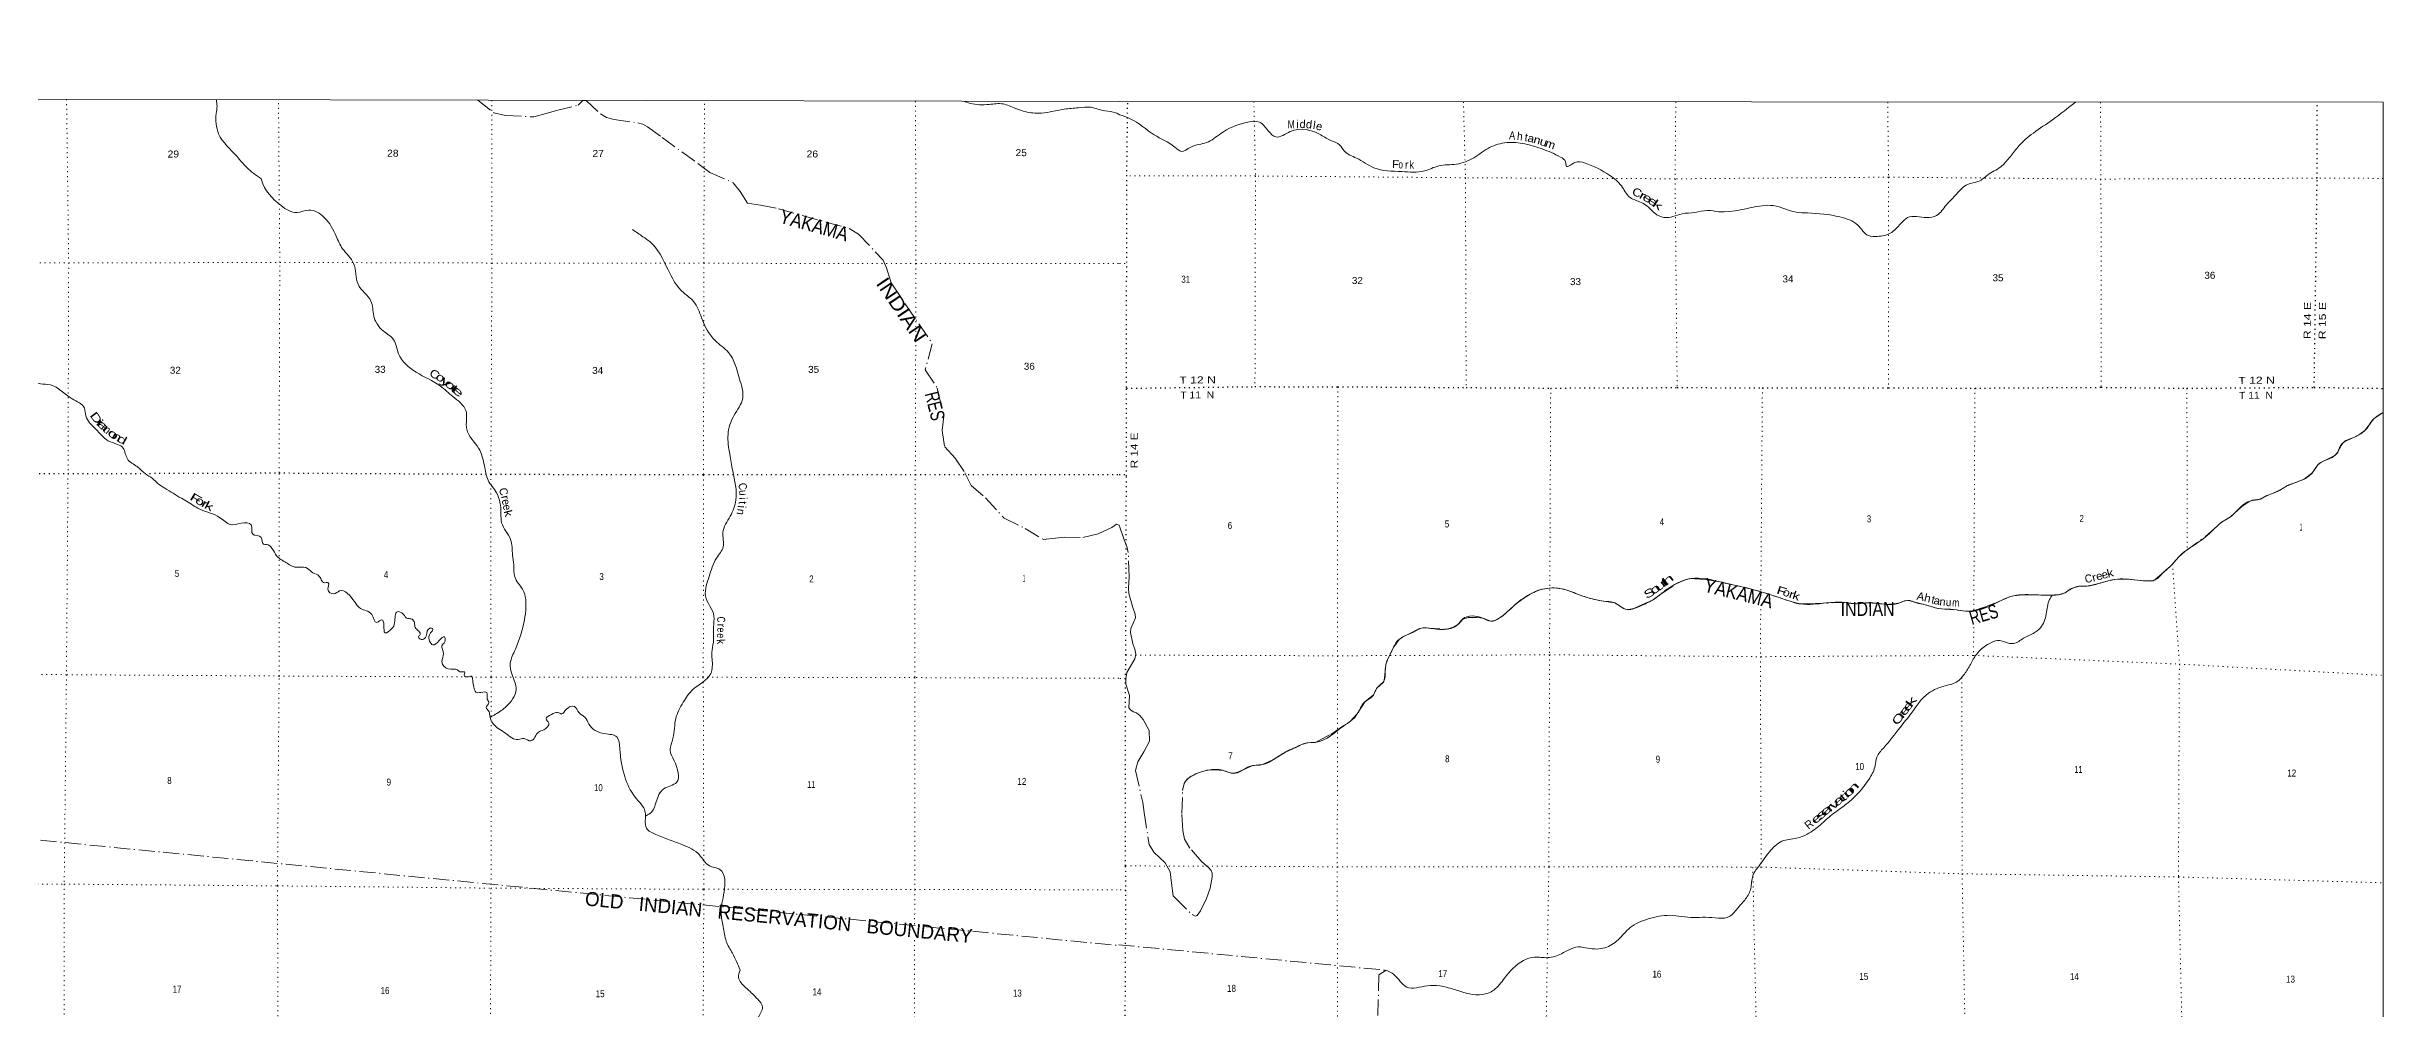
# Model space of a CAD drawing. Header units: feet. Extents: x -254670 to 6, y -549186 to -364975.
# Drawn here: x -58403 to 2, y -389030 to -364975 of the extents above; entities that cross this region are included whole.
import ezdxf
from ezdxf.enums import TextEntityAlignment as Align

# ---------------------------------------------------------------- set-up
doc = ezdxf.new("R2010")
doc.units = ezdxf.units.FT
doc.header["$LTSCALE"] = 80
doc.linetypes.add('DOT_DASHED', pattern=[7.7, 5, -1.2, 0.3, -1.2])
doc.linetypes.add('DOTTED', pattern=[1.5, 0.3, -1.2])
for name, color, linetype, lineweight in [('39', 7, 'Continuous', 13), ('4', 7, 'Continuous', 13), ('44', 7, 'DOT_DASHED', 13), ('6', 7, 'DOTTED', 25), ('7', 7, 'DOTTED', 13)]:
    doc.layers.add(name, color=color, linetype=linetype, lineweight=lineweight)
doc.layers.add('41', color=7, linetype='Continuous')

msp = doc.modelspace()

# ---------------------------------------------------------------- linework, layer by layer
at = {"layer": '39'}
for points in [[(-53039.72, -368279.56), (-53404.11, -367997.55), (-53645.68, -367723.01), (-54105.26, -367154.77), (-54166.98, -366644.23), (-54145.98, -366465.52), (-54161.79, -366301.92)], [(-35486.5, -366336.17), (-35318.57, -366392.45), (-34845.97, -366418.29), (-34498.22, -366407.74), (-34183.27, -366521.6), (-33795.91, -366625.73), (-33611.07, -366636.58), (-33323.52, -366607.68), (-32967.45, -366538.91), (-32615.55, -366502.26), (-32303.98, -366491.55), (-31950.72, -366581.47), (-31683.66, -366628.83), (-31583.6, -366677.7)], [(-7694.62, -366361.54), (-8264.36, -366802.04), (-8742.92, -367134.24), (-9132.73, -367485.78), (-9346.01, -367755.27), (-9559.65, -367980.51), (-9888.21, -368186.63), (-10110.47, -368341.51), (-10387.71, -368418.41), (-10663.63, -368660.29), (-10917.17, -368932.15), (-11162.73, -369193.88), (-11407.94, -369248.36), (-11889.15, -369250.6), (-12055.11, -369394.92), (-12322.93, -369642.76), (-12638.43, -369720), (-12866.12, -369699.88), (-13129.94, -369442.64), (-13580.64, -369233.34), (-14390.87, -369133.85), (-14672.92, -369114.2), (-15244.06, -368950.23), (-15521.9, -368952.68), (-16607.99, -369103.12), (-16888.11, -369073.39), (-17203.84, -369122.46), (-17523.72, -369155.47), (-17978.03, -369248.01), (-18208.44, -369139.38), (-18427.52, -368938.09), (-18589.27, -368855.01), (-18845.98, -368730.51), (-19039.45, -368458.57), (-19331.51, -368195.55), (-19960.22, -367883.18), (-20205.93, -367875.29), (-20418.69, -367959.67), (-20439.64, -367857.23), (-20563.44, -367735.59), (-21020.13, -367532.37), (-21907.34, -367375.21), (-22335.22, -367499.71), (-22731.86, -367752.72), (-23165.49, -367913.49), (-23608.1, -367957.64), (-23965.51, -368081.52), (-24531.16, -368100.6), (-25228.61, -368004.14), (-25663.45, -367762.5), (-25970.96, -367582.11), (-26086.96, -367428.2), (-26289.11, -367329.38), (-26552.04, -367182.81), (-27317.86, -367097.01), (-27681.23, -367231.01), (-27867.68, -367081.74), (-28084.87, -366864.34), (-28423.1, -366869.34), (-29057.12, -367148.58), (-29409.72, -367371.02), (-29807.46, -367487.21), (-30042.17, -367595.92), (-30204.09, -367490.71), (-30720.04, -367179.36), (-31321.29, -366776.21), (-31583.6, -366677.7)], [(-53039.72, -368279.56), (-53031.87, -368308.53), (-52542.74, -368951.51), (-52145.68, -369123.98), (-51849.94, -369062.98), (-51464.99, -369245.45), (-51165.93, -369718.85), (-51006.73, -370030.93), (-50731.23, -370395.74), (-50621.34, -370918.54), (-50297.89, -371339.81), (-50227.44, -371713.78), (-50032.18, -372048.12), (-49734.03, -372306.55), (-49607.18, -372654.65), (-49169.38, -373116.59), (-48562.19, -373464.76), (-48252.01, -373727.26), (-47926.18, -374074.21), (-47904.45, -374546.41), (-47607.4, -375019.8), (-47462.91, -375458.38), (-47370.28, -375818.38), (-47158.86, -376136.71), (-47048.9, -376645.45), (-47032.02, -376884.59), (-46807.05, -377305.44), (-46758.77, -377691.37), (-46725.83, -377932.59), (-46703.27, -378240.05), (-46507.88, -378548.27), (-46430.2, -379082.99), (-46555.86, -379687.14), (-46688.34, -380050.19), (-46814.71, -380399.21), (-46769.94, -380684.67), (-46669.34, -381058.78), (-46914.64, -381477.59), (-47182.94, -381675.32), (-47314.23, -381751.57)], [(-43757.07, -369549.95), (-43498.73, -369729.86), (-43328.51, -369851.14), (-42879.83, -370544.16), (-42480.86, -371132.5), (-42232.75, -371348.53), (-42035.86, -371757.2), (-41695.07, -372325.2), (-41358.95, -372625.98), (-41084.97, -373288.12), (-41005.01, -373770.61), (-41226.29, -374205.6), (-41373.38, -374677.07), (-41329.66, -375171.47), (-41255.37, -375581.62), (-41174.7, -376317.25), (-41315.41, -376718.43), (-41502.4, -377131.47), (-41494.14, -377483.07), (-41658.37, -377767.64), (-41845.61, -378228.89), (-41915.14, -378465.65), (-41936.5, -378714.67), (-41724.01, -379217.83), (-41737.49, -379497.01), (-41739.41, -379876.7), (-41778.86, -380125.64), (-41769.68, -380296.44), (-41805.68, -380657.9), (-42249.85, -381055.76), (-42490.62, -381374.15), (-42679.62, -381785.17), (-42748.44, -382277.07), (-42820.28, -382572.08), (-42721.13, -382837.69), (-42659.58, -383380.37), (-42979.95, -383541.72), (-43168.51, -383868.36), (-43284.35, -384120.99), (-43422.7, -384211.76)], [(-51628.91, -378182.62), (-51787.31, -378109.61), (-51923.45, -378006.57), (-52168.6, -377997.47), (-52423.24, -377879.85), (-52655.5, -377708.09), (-52909.32, -377427.75), (-52983.63, -377417.38), (-53041.07, -377250.39), (-53251.7, -377173.14), (-53292.72, -376939.92), (-53539.7, -376896.67), (-53809.18, -376929.66), (-54081.59, -376749.68), (-54554.91, -376554.78), (-54699.2, -376473.79), (-55037.82, -376271.44), (-55448.55, -376020.55), (-55622.8, -375901.27), (-55758.84, -375778.13), (-55943.11, -375654.79), (-56139.17, -375479.17), (-56387.41, -375287.24), (-56492.55, -375015.58), (-56807.3, -374861.54), (-57187.48, -374530.43), (-57425.01, -374209.97), (-57462.19, -374010.93), (-57768.54, -373784.6), (-58311.42, -373436.71), (-58562.48, -373405.49), (-58787.14, -373320.15), (-59243.87, -373024.87), (-60021.12, -372525.3), (-60847.26, -372154.09), (-61064.07, -372044.67)], [(1.03, -374125.83), (-192.78, -374250.07), (-467.96, -374584.5), (-672.22, -374723.13), (-1003.17, -374883), (-1176.02, -375172.26), (-1621, -375423.68), (-1770.34, -375632.24), (-2010.55, -375807.41), (-2407.99, -375961.82), (-2680.55, -376121.17), (-2859.25, -376183.12), (-3065.79, -376289.57), (-3335.16, -376344.26), (-3647.4, -376576.4), (-3837.3, -376749.11), (-4033.67, -376867.54), (-4295.5, -377109.3), (-4723.73, -377441.05), (-4934, -377583.76), (-5161.88, -377791), (-5319.5, -377971.47), (-5489.44, -378121.87), (-5701.35, -378310.87), (-5920.6, -378338.96), (-6504.91, -378289.79), (-6770.52, -378312.26), (-7112.06, -378405.82), (-7409.54, -378470.82), (-7600.81, -378472.51), (-7787.6, -378530.5), (-7971.91, -378646.82), (-8267.5, -378695.7), (-8732.7, -378685.73), (-9306.21, -378729.02), (-9581.13, -378844.13), (-10267.75, -379093.65), (-10503.4, -379085.67), (-10817.81, -379048.21), (-11111.92, -379030.68), (-11444.92, -378935.03), (-11666.79, -378886.68), (-11882.72, -378826.21), (-12125.76, -378900.8), (-12419.53, -378925.52), (-12868.87, -378885.22), (-13144.51, -378911.8), (-13466.94, -378878.43), (-13923.91, -378890.51), (-14568.06, -378912.3), (-14844.49, -378840.29), (-15587.39, -378599.36), (-16537.58, -378372.33), (-17299.42, -378280.46), (-17612.73, -378379.8), (-17993.4, -378616.57), (-18223.52, -378795.67), (-18542.38, -378955.43), (-18895.96, -379055.13), (-19241.68, -378879.11), (-19479.52, -378849.01), (-19725.55, -378800.88), (-20046.47, -378705.12), (-20422.12, -378563.56), (-20905.67, -378525.58), (-21277.21, -378645.56), (-21705.74, -378939.09), (-21895.6, -379115.82), (-22093.7, -379270.49), (-22300.48, -379346.76), (-22506.47, -379270.11), (-23009.67, -379292.66), (-23141.37, -379440.71), (-23434.47, -379549.94), (-23811.19, -379525.09), (-24006.59, -379514.75), (-24241.34, -379617.42), (-24652.19, -379856.47), (-24804.88, -380149.57), (-24921.67, -380400.11), (-24944.15, -380609.57), (-24972.55, -380833.16), (-25160.24, -381029.99), (-25241.47, -381195.71), (-25465.54, -381374.75), (-25642.4, -381666.06), (-25806.11, -381840.54), (-25980.29, -381964.82), (-26675.68, -382375.4), (-26935.24, -382397.81), (-27166.02, -382494.42)], [(-41067.54, -388074.16), (-41264.36, -387651.43), (-41415.6, -387355.46), (-41492.1, -386983.47), (-41546.69, -386651.75), (-41471.64, -386119.7), (-41575.32, -385560.76), (-41848.13, -385459.14), (-42085.95, -385194.94), (-42526.75, -384929.86), (-43176.67, -384683.97), (-43410.99, -384522.24), (-43443.13, -384122.32), (-43694.46, -383747.56), (-43955.13, -383234.15), (-44080.19, -382530.47), (-44151.08, -382242.89), (-44462.17, -382159.18), (-44852.85, -381918.42), (-44948.47, -381751.26), (-45096.63, -381640.13), (-45214.4, -381480.92), (-45419.78, -381556.37), (-45530.86, -381664.37), (-45631.17, -381629.79), (-45782.15, -381677.35), (-45921.4, -381791.26), (-45855.6, -381894), (-45981.07, -382064.22), (-46114, -382119.9), (-46201.06, -382246.09), (-46302.03, -382342.08), (-46472.55, -382281.08), (-46615.38, -382308.58), (-46934.12, -382148.5), (-47244.45, -381914.12), (-47329.79, -381700.8), (-47359.36, -381588.17), (-47419.28, -381513.58), (-47350.28, -381383.3), (-47390.04, -381296.74), (-47399.25, -381131.96), (-47547.95, -381127.3), (-47678.56, -381122.72), (-47724.13, -380993.95), (-47753.45, -380831.1), (-47779.04, -380724.51), (-47897.71, -380742.08), (-47961.89, -380717.7), (-47957.35, -380615.26), (-48055.84, -380616.84), (-48133.97, -380566.28), (-48364.95, -380539.17), (-48524.82, -380359.68), (-48485.59, -380152.93), (-48522.8, -379961.91), (-48453.97, -379863.77), (-48461.36, -379735.17), (-48590.45, -379827.02), (-48753.82, -379940.83), (-48831.7, -379842.05), (-48838.97, -379691.35), (-48755.74, -379526.97), (-48826.07, -379524.66), (-48921.5, -379717.11), (-49012.4, -379807.12), (-49108.52, -379738.4), (-49068.01, -379676.29), (-49131.79, -379571.55), (-49199.64, -379476.84), (-49221.15, -379358.22), (-49293.14, -379287.59), (-49385.55, -379279.16), (-49491.5, -379168.21), (-49633.9, -379109.33), (-49705.62, -379382.24), (-49780.79, -379540.62), (-49946.08, -379638.35), (-49975.24, -379443.35), (-50024.81, -379310.55), (-50149.77, -379380.32), (-50279.38, -379178.87), (-50559.99, -379028.99), (-50709.84, -378855.57), (-51084.33, -378590.78), (-51231.39, -378660.46), (-51373.52, -378549.35), (-51364.65, -378384.66), (-51483.2, -378380.13), (-51555.05, -378281.38), (-51628.91, -378182.62)], [(-24924.44, -388078.38), (-24730.28, -388185.32), (-24405.59, -388500.37), (-23896.45, -388465.69), (-23584.33, -388468.97), (-23162.61, -388579.94), (-22517.43, -388686.92), (-22234.42, -388575.77), (-21963.01, -388273.57), (-21485.3, -387834.73), (-21212.15, -387749.82), (-20879.81, -387762.99), (-20542.34, -387663.43), (-20122.87, -387494.73), (-19876.95, -387528.78), (-19452.21, -387514.97), (-19125.58, -387318.92), (-18824, -387012.43), (-18372.71, -386795.16), (-17827.78, -386703.83), (-17229.31, -386760.92), (-16939.45, -386750.31), (-16331.55, -386726.84), (-16125.87, -386513.75), (-15938.36, -386294.78), (-15807.61, -386028.03), (-15757.75, -385717.72), (-15616.65, -385487.1), (-15341.74, -385118.46), (-15029.77, -384852.12), (-14661.91, -384776.44), (-14396.95, -384673.49), (-14066.6, -384439.18), (-13774.69, -384183.08), (-13444.4, -383940.72), (-12833.66, -383269.32), (-12697.21, -382960.26), (-12656.63, -382748.63), (-12485.37, -382511.7), (-12072.66, -382003.01), (-11801.6, -381656.55), (-11362.75, -381143.61), (-10949.41, -380962.89), (-10636.22, -380849.46), (-10488.42, -380699.26), (-10335.32, -380458.47), (-10186.35, -380203.62), (-9932.61, -379957.92), (-9544.98, -379835.78), (-9337.05, -379902.36), (-9208.25, -379895.18), (-8955.69, -379752.11), (-8751.12, -379651.71), (-8567.01, -379511.24), (-8420.76, -379167.89), (-8339.13, -378802.98), (-8276.46, -378695.83)], [(-27166.02, -382494.42), (-27432.83, -382617.5), (-27719.34, -382795.08), (-28012.19, -382934.49), (-28283.77, -382965.06), (-28482.38, -383055.34), (-28695.05, -383149.78), (-29011.77, -383076.11), (-29368.2, -383071.21), (-29719.63, -383186.99), (-29963.62, -383394.38), (-29971.48, -383412.74)], [(-47747.25, -410107.75), (-47686.26, -409971.4), (-47551.03, -409461.71), (-47368.77, -409189.28), (-47248.27, -408810.1), (-47044.58, -408274.59), (-46910.74, -407642.34), (-46949.37, -407334.8), (-46721.35, -407152.97), (-46655.55, -406859.95), (-46683.55, -406437.95), (-46764.62, -406176.43), (-46897.55, -405836.34), (-46792.2, -405670.05), (-46582.94, -405620.73), (-46575.03, -405251.12), (-46516.8, -404865.65), (-46282.11, -404559.29), (-46134.49, -403983.36), (-46012.97, -403799.06), (-45750.85, -403631.43), (-45580.3, -403290.65), (-45281.65, -403052.87), (-44829.27, -403016.65), (-44649.08, -402756.27), (-44434.05, -402363.44), (-44256.97, -401924.24), (-43932.54, -401754.88), (-43748.71, -401568.84), (-43659.54, -401424.58), (-43437.69, -401270.85), (-43380.03, -400997.88), (-43230.37, -400813.7), (-42911.99, -400648.33), (-42755.87, -400773.56), (-42631.69, -400858.47), (-42310.22, -400480.17), (-42115.89, -400205.78), (-41686.33, -399914.33), (-41549.23, -399828.53), (-41391.19, -399971.85), (-40976.53, -399845.07), (-40780.89, -399707.3), (-40731.77, -399532.73), (-40602.17, -399340.43), (-40502.17, -399041.52), (-40191.94, -398898.22), (-39985.59, -398631.92), (-39810.37, -398162.58), (-39685.22, -397658.87), (-39862.97, -397439.12), (-40173.52, -397248.94), (-40296.76, -396979.21), (-40062.61, -396779.32), (-40069.57, -396566.34), (-40057.38, -396144.51), (-39793.09, -395944.76), (-39486.29, -395684.92), (-39514.57, -395317.15), (-39769.51, -394862.03), (-39868.8, -394626.55), (-39688.1, -394265.72), (-39351.57, -394088.37), (-39378.8, -393909.46), (-39559.14, -393406.44), (-39733.02, -393216.84), (-39741.64, -392935.55), (-39863.15, -392720.07), (-40015.05, -392554.68), (-40232.37, -392210.21), (-40273.26, -391950.87), (-40114.57, -391571.86), (-40248.4, -391408.56), (-40479.78, -391064.03), (-40705.44, -390779.79), (-41106.86, -390673.59), (-41451.24, -390418.97), (-41538.49, -390185.56), (-41392.55, -389941.09), (-41109.08, -389924.24), (-40734.73, -390215.14), (-40300.17, -390124.61), (-40116.13, -389898.39), (-40424.53, -389680.09), (-40656.54, -389460.11), (-40595.03, -389219.3), (-40511.64, -389024.79), (-40657.08, -388773.04), (-40927.08, -388514.73), (-41108.67, -388258.81), (-41067.54, -388074.16)]]:
    msp.add_spline(points, degree=3, dxfattribs=at)
at = {"layer": '4'}
msp.add_lwpolyline([(-252658.03, -364975.08), (-221076.82, -365300.9), (-189495.2, -365583.27), (-157913.21, -365822.21), (-126330.93, -366017.71), (-94748.41, -366181.36), (-63165.71, -366278.36), (-31582.88, -366343.53), (0, -366365.25), (0, -549186.32), (-31834.36, -549164.42), (-63668.65, -549098.74), (-95502.83, -548989.26), (-127336.83, -548836.01), (-159170.57, -548638.96), (-191004.03, -548398.11), (-222837.12, -548113.49), (-254669.8, -547785.08)], close=True, dxfattribs=at)
msp.add_lwpolyline([(-252658.03, -364975.08), (-221076.82, -365300.9), (-189495.2, -365583.27), (-157913.21, -365822.21), (-126330.93, -366017.71), (-94748.41, -366181.36), (-63165.71, -366278.36), (-31582.88, -366343.53), (0, -366365.25), (0, -549186.32), (-31834.36, -549164.42), (-63668.65, -549098.74), (-95502.83, -548989.26), (-127336.83, -548836.01), (-159170.57, -548638.96), (-191004.03, -548398.11), (-222837.12, -548113.49), (-254669.8, -547785.08)], close=True, dxfattribs=at)
at = {"layer": '44'}
for points in [[(-47624.58, -366315.86), (-47224.13, -366625.45), (-46936.41, -366695.05), (-46229.26, -366733.28), (-45918.7, -366648.84), (-45664.28, -366574.84), (-45117.22, -366436.52), (-44997.97, -366321.15)], [(-44997.97, -366321.15), (-44959.19, -366320.89), (-44915.25, -366321.31)], [(-44915.25, -366321.31), (-44561.18, -366657.81), (-44412.47, -366745.13), (-44222.67, -366798.94), (-43625.62, -366880.03), (-43500.63, -366915.95), (-43385.87, -366976), (-43022.22, -367244.81), (-42127.33, -367894.97), (-41826.28, -368120.33), (-41247.87, -368377.41), (-41067.38, -368593.75), (-40882.22, -368889.99), (-40560.54, -368937.34), (-40112.01, -369027.62), (-38346.89, -369522.86), (-38112.83, -369660.84), (-37497.02, -370315.26), (-37413.09, -370510.41), (-37295.56, -370885.13), (-36267.03, -372405.44), (-36444.39, -373062.3), (-36143.5, -373513.46), (-35979.07, -374221.5), (-36016.33, -374575.49), (-35956.74, -374986.64), (-35697.37, -375272.29), (-35449.42, -375633.96), (-35296.19, -375954.43), (-34934.22, -376263.22), (-34472.24, -376769.03), (-33946.03, -377026.53), (-33496.01, -377298.64), (-33189.01, -377270.17), (-32968.32, -377246.4), (-32504.39, -377254.63), (-32117.6, -377161.57), (-31777.53, -377002.95), (-31659.75, -376918.07), (-31597.47, -376947.67)], [(-12351.19, -378924.08), (-12173.42, -378907.07), (-12084.54, -378890.6), (-11961.38, -378836.74), (-11909.09, -378825.02), (-11835.93, -378836.18), (-11610.46, -378899.05), (-11411.58, -378943.49), (-11128.98, -379027.61), (-10636.97, -379069.72), (-10422.33, -379095.45), (-10306.53, -379099.41), (-10077.71, -379040.95), (-9681.46, -378884.71), (-9357.17, -378746.06), (-9243.58, -378713.21), (-9016.67, -378687.59), (-8763.85, -378686.04), (-8330.57, -378695.88), (-8099.5, -378679.53), (-7948.78, -378637.35), (-7821.75, -378548.81), (-7710.74, -378500.23), (-7626.92, -378476.98), (-7422.92, -378472.86), (-7280.65, -378444.91), (-6821.57, -378324.51), (-6718.67, -378302.58), (-6611.91, -378292.31), (-6405.18, -378292.65), (-6141.41, -378319.96), (-5958.85, -378337.21), (-5805.99, -378344.02), (-5750.21, -378335.78), (-5696.46, -378306.99), (-5420.24, -378060.71), (-5276.45, -377927.6), (-5116.38, -377745.04), (-4958.03, -377602.36), (-4438.85, -377223.66), (-4038.52, -376871.52), (-3898.23, -376788.46), (-3817.65, -376732.92), (-3529, -376478.43), (-3361.22, -376359.77), (-3273.02, -376321.63), (-3068.56, -376290.74), (-2904.49, -376204.22), (-2764.12, -376151.2), (-2590.68, -376072.42), (-2415.8, -375965.76), (-2272.9, -375906.56), (-1978.66, -375790.47), (-1779.98, -375641.07), (-1732.82, -375589.23), (-1630.22, -375433.4), (-1558.79, -375373.99), (-1209.41, -375199.08), (-1139.93, -375126.74), (-1064.73, -374955.01), (-1014.98, -374891.57), (-938.33, -374846.32), (-714.04, -374746.49), (-582.13, -374666.82), (-458.37, -374576.33), (-401.57, -374513.71), (-305.48, -374368.57), (-258.12, -374306.87), (-214.72, -374265.7), (1.03, -374125.83)], [(-31241.43, -381612.96), (-31306.14, -381574.88), (-31352.91, -381514.25), (-31334.03, -381204.06), (-31425.55, -380921.01), (-31433.07, -380787.11), (-31402.41, -380632.78), (-31206.13, -380286.13), (-31177.82, -380172.45), (-31201.45, -380047.35), (-31252.99, -379913.23), (-31312.29, -379631.85), (-31304.39, -379532.32), (-31187.38, -379260.56), (-31196.77, -379167.12), (-31250.44, -379005.22), (-31350.7, -378656.27), (-31362.87, -378516.32), (-31347.08, -378234.24), (-31367.56, -377624.46), (-31404.98, -377476.91), (-31473.48, -377311.56), (-31597.47, -376947.67)], [(-30198, -386269.62), (-29771.19, -386686.64), (-29699.54, -386721.59), (-29643.33, -386712.08), (-29564.71, -386590.96), (-29415.8, -386283.96), (-29317.67, -386028.2), (-29268.44, -385747.39), (-29269.06, -385652.18), (-29297.98, -385581.67), (-29362.26, -385504.72), (-29529.3, -385365.64), (-29829.47, -385020.38), (-29958.97, -384798.08), (-30005.53, -384585.31), (-30030.02, -384155.29), (-30009.64, -383583.77), (-29968.97, -383406.63), (-29931.06, -383339.7), (-29851.29, -383263.54), (-29636, -383147.17), (-29407.27, -383076.67), (-29196.5, -383064.6), (-28992.41, -383078.79), (-28799.15, -383150.81), (-28743.32, -383159.39), (-28616.76, -383116.02), (-28250.38, -382954.13), (-28011.37, -382934.18), (-27758.31, -382817.04), (-27435.42, -382618.8), (-26993.85, -382422.34), (-26898.65, -382387.77), (-26687.24, -382380.16), (-26308.76, -382176.85), (-25820.94, -381852.35), (-25643.94, -381667.96), (-25447.31, -381354.1), (-25237.12, -381189.86), (-25155.29, -381022.96), (-24993.44, -380881.31), (-24979.9, -380857.87), (-24963.59, -380774.11), (-24926.62, -380426.54), (-24910.55, -380359.99), (-24729.02, -379983.94), (-24600.33, -379801.47), (-24508.63, -379738.39), (-24361.7, -379670.9), (-24088.6, -379532.86), (-23978.09, -379515.17), (-23408.88, -379549.95), (-23238.62, -379494.8), (-23114.76, -379419.49), (-23007.65, -379291.81), (-22876.09, -379255.87), (-22658.82, -379250.82), (-22495.29, -379272.44), (-22310.77, -379346.92), (-22208.65, -379327.39), (-22138.94, -379296.78), (-21992.19, -379197.95), (-21823.18, -379048.75), (-21665.1, -378904.83), (-21479.42, -378767.83), (-21318.86, -378669.05), (-21222.71, -378617.43), (-21134.87, -378580.45), (-21033.73, -378549.35), (-20898.01, -378524.66), (-20753.86, -378515.59), (-20621.83, -378521.85), (-20422.23, -378563.52), (-20032.49, -378709.58), (-19817.54, -378776.32), (-19545.61, -378837.26), (-19206.49, -378888.19), (-19093.51, -378955.16), (-18985.47, -379030.12), (-18945.13, -379047.57), (-18864.74, -379053.48), (-18728.22, -379026.23), (-18276.25, -378828.48), (-18078.84, -378682.84), (-17705.78, -378431.66), (-17474.85, -378316.41), (-17330.74, -378282.25), (-16943.76, -378300.48), (-16575.17, -378364.19), (-15903.86, -378514.62), (-15405.68, -378655.68), (-14679.47, -378895.32), (-14606.44, -378910.06), (-14392.13, -378909.25), (-13421.4, -378879.38), (-13169.68, -378910.73), (-13049.85, -378905.35), (-12863, -378885.26), (-12452.14, -378924.69), (-12353, -378923.64)], [(-31241.43, -381612.96), (-31166.44, -381640.31), (-31079.2, -381709.48), (-30995.65, -381806.53), (-30841.81, -382082.92), (-30836.99, -382350.87), (-30977.07, -382618.32), (-31125.39, -382867.86), (-31187.54, -383082.51), (-31006.07, -383882.6), (-30971.27, -384130.24), (-30846.15, -384930.92), (-30731.45, -385121.73), (-30446.86, -385392.76), (-30317.75, -385613.41), (-30288.59, -385899.1), (-30247.07, -386212.67), (-30198, -386269.62)], [(-63215.46, -384375.85), (-62846.26, -384407.1), (-31606.47, -387460.1)], [(-31610.39, -387441.21), (-24924.44, -388078.38), (-25104.7, -388196.67), (-25130.35, -389265.33)]]:
    msp.add_lwpolyline(points, dxfattribs=at)
at = {"layer": '6'}
msp.add_line((-31595.72, -375675.03), (-31415.68, -375672.97), dxfattribs=at)
for points in [[(-31533.95, -412070.35), (-31525.34, -407308.12), (-31500.08, -402005.76), (-31467.57, -396699.72), (-31455.97, -391375.55), (-31425.85, -386099.51), (-31434.95, -385467.78), (-31436.15, -380805.71), (-31428.96, -380195.98), (-31414.58, -375718.89), (-31412.28, -373497.49), (-31404.41, -368209.57), (-31382.04, -366343.8)], [(-1723.06, -373496.97), (-1650.3, -368264.82), (-1645.66, -366365.18)], [(-31412.31, -373519.66), (-28200.88, -373479.2), (-26130.97, -373481.05), (-22923.27, -373503.03), (-20808.99, -373514.55), (-17647.87, -373502.74), (-15517.54, -373508.08), (-12362.36, -373508.39), (-10201.81, -373515.48), (-7046.79, -373495.67), (-4904.23, -373519.01), (-1723.06, -373496.97), (2.28, -373522.45)], [(-63191.47, -375656.94), (-62792.41, -375659.36), (-57870.47, -375654.5), (-52594.75, -375637.11), (-47301.2, -375670.02), (-41983.4, -375678.92), (-36691.69, -375677.67), (-31595.72, -375675.03)]]:
    msp.add_lwpolyline(points, dxfattribs=at)
at = {"layer": '7'}
for p, q in [((-31588.45, -370395.87), (-31407.66, -370395.1)), ((-15517.54, -373508.08), (-15556.51, -378678.5)), ((-10203.95, -373515.48), (-10233.21, -379143.4)), ((-4904.23, -373519.01), (-4901.9, -377560.55)), ((-10235.04, -379496.3), (-10238.71, -380202.07)), ((-31435.87, -380782.22), (-31602.73, -380775.5)), ((-31426.23, -386073.15), (-31610.01, -386065.4))]:
    msp.add_line(p, q, dxfattribs=at)
for points in [[(-57906.35, -366292.23), (-57853.78, -370385.07), (-57870.47, -375654.5), (-57910.06, -380684.78), (-57964.78, -385923.92), (-57971.46, -391201.43), (-57958.1, -396489.08), (-57964.9, -401790.71), (-57943.63, -407104.51), (-57976.6, -412018.92)], [(-52651.28, -412031.72), (-52650.16, -407155.49), (-52465.81, -401718.03), (-52579.93, -396482.18), (-52615.76, -391264.74), (-52635.11, -385967.02), (-52594.4, -380717.78), (-52594.75, -375637.11), (-52578.08, -370371.69), (-52609.08, -366304.98)], [(-47279.44, -366316.57), (-47274.39, -370386.56), (-47301.2, -375670.02), (-47296.8, -380744.68), (-47297.46, -386024.23), (-47318.28, -391315.75), (-47338.82, -396553.03), (-47371.79, -401862.57), (-47374.71, -407190.33), (-47370.01, -412043.2)], [(-42051.06, -412053.54), (-42077.09, -407215.22), (-42066.48, -401953.79), (-42051.89, -396702.42), (-42002.69, -391362.81), (-41977.76, -386053.23), (-41991.04, -380749.51), (-41983.4, -375678.92), (-41978.68, -370391.35), (-41961.46, -366326.91)], [(-36686.54, -366335.94), (-36674.97, -370402.2), (-36691.69, -375677.67), (-36707.42, -380758.27), (-36706.17, -386057.92), (-36708.08, -386990.75)], [(-28228.1, -366347.89), (-28188.84, -368209.35), (-28200.88, -373479.2)], [(-22989.98, -366353.73), (-22939.22, -368257.58), (-22923.27, -373503.03)], [(-17681.98, -366358.43), (-17699.89, -368279.74), (-17647.87, -373502.74)], [(-12385.48, -366361.9), (-12362.4, -368238.65), (-12362.36, -373508.39)], [(-7064.52, -366364.15), (-7054.4, -368286.36), (-7046.79, -373495.67)], [(0, -368268.73), (-1650.3, -368264.82), (-7054.4, -368286.36), (-12362.4, -368238.65), (-17699.89, -368279.74), (-22941.27, -368253.57), (-28188.84, -368209.35), (-31404.41, -368209.57)], [(-63176.81, -370331.28), (-62775.61, -370367.83), (-57853.78, -370385.07), (-52578.08, -370371.69), (-47274.39, -370386.56), (-41978.68, -370391.35), (-36674.97, -370402.2), (-31588.45, -370395.87)], [(-26130.97, -373481.05), (-26139.34, -380211.66), (-26143.27, -385489.48), (-26138.17, -391388.97), (-26173.71, -396741.52), (-26187.72, -402017.42), (-26215.79, -407297.46), (-26234.18, -409804.98)], [(-20808.99, -373514.55), (-20837.96, -380186.99), (-20853.77, -385489.06), (-20944.47, -390743.51), (-20957.55, -395884.59), (-21022.47, -401088.5), (-21027.92, -401664.01), (-20805.8, -402495.07), (-21111.53, -402875.25), (-21060.38, -406396.8), (-21069.33, -411549.92), (-21050.73, -412076.87)], [(-5265.17, -377914.4), (-5094.45, -380420.25), (-5116.13, -385744.51), (-4997.9, -390938.75), (-5193.76, -393628.67), (-5119.23, -396139.14), (-5081.73, -401561.47), (-5120.45, -406517.66), (-5185.04, -411763.82), (-5178.65, -412091.39)], [(-15559.3, -379048.75), (-15568.23, -380233.03), (-15548.11, -385496.55)], [(-31428.96, -380195.98), (-26139.34, -380211.66), (-20837.96, -380186.99), (-15556.14, -380234.93), (-10238.71, -380202.07), (-5094.45, -380420.25), (-2.01, -380701.3)], [(-31602.73, -380775.5), (-36707.42, -380758.27), (-41991.04, -380749.51), (-47296.8, -380744.68), (-52594.4, -380717.78), (-57910.06, -380684.78), (-62811.69, -380647.54), (-63205.19, -380641.83)], [(-10529.85, -380757.07), (-10525.05, -385665.49), (-10426.93, -390863.94), (-10441.83, -396029.18), (-10590.67, -398555.71), (-10436.73, -401176.14), (-10463.6, -406355.57), (-10516.56, -411545.29), (-10484.27, -412084.51)], [(-31434.95, -385467.78), (-26143.27, -385489.48), (-20853.77, -385489.06), (-15548.11, -385496.55), (-10525.05, -385665.49), (-5116.13, -385744.51), (0, -385891.01)], [(-63219.65, -385898.48), (-62838.4, -385910.9), (-57964.78, -385923.92), (-52635.11, -385967.02), (-47297.46, -386024.23), (-41977.76, -386053.23), (-36706.17, -386057.92), (-31610.01, -386065.4)], [(-15759.5, -385500.43), (-15642.38, -390807.37), (-15734.49, -395884.75), (-15714.6, -401120.11), (-15714.77, -406363.7), (-15794.63, -411463.11), (-15779.52, -412086.56)], [(-36708.77, -387326.64), (-36717.09, -391379.61), (-36737.89, -396667.12), (-36776.91, -401980.65), (-36777.54, -407254.18), (-36800, -412062.54)]]:
    msp.add_lwpolyline(points, dxfattribs=at)

# ---------------------------------------------------------------- texts
at = {"layer": '41'}
for s, rotation, width, p in [('M', 1.389, 0.8, (-27292.78, -367016.38)), ('d', 354.093, 1.05, (-26859.46, -367017.48)), ('e', 345.038, 1.05, (-26617.75, -367059.23)), ('A', 356.795, 0.85, (-21776.83, -367294.07)), ('h', 353.798, 0.95, (-21589.51, -367313.26)), ('a', 347.212, 1.1, (-21322.24, -367363.44)), ('n', 345.339, 1.15, (-21170.8, -367401.64)), ('u', 343.339, 1.25, (-21013.78, -367451.86)), ('m', 340.742, 1.1, (-20847.43, -367506.76)), ('F', 357.954, 1.1, (-24688.07, -368014.95)), ('o', 357.954, 0.75, (-24560.53, -368019.96)), ('k', 0.44, 0.85, (-24283.48, -368025.09)), ('C', 334.638, 1.2, (-18692.61, -368712.3)), ('r', 332.426, 1.55, (-18555.94, -368782.79)), ('e', 328.853, 1.5, (-18441.51, -368845.45)), ('e', 326.686, 1.6, (-18311.64, -368927.24)), ('k', 326.082, 1.8, (-18192.07, -369014.59)), ('C', 333.125, 1.25, (-48750.52, -373257.06)), ('o', 330.419, 1.45, (-48609.43, -373333.83)), ('y', 320.913, 1.95, (-48483.68, -373434.18)), ('o', 320.913, 1.8, (-48379.38, -373509.08)), ('t', 318.612, 1.85, (-48272.98, -373599.44)), ('e', 318.612, 1.9, (-48185.86, -373672.92)), ('D', 306.938, 1.6, (-57246.72, -374321.11)), ('i', 311.542, 1.75, (-57151.26, -374447.34)), ('a', 315.542, 2.1, (-57056.86, -374529.8)), ('o', 321.061, 1.8, (-56802.13, -374746.38)), ('n', 329.433, 1.6, (-56699.33, -374811.36)), ('d', 331.994, 1.6, (-56564.7, -374889.6)), ('C', 279.914, 0.9, (-41102.43, -375991.95)), ('u', 273.815, 0.95, (-41091.45, -376140.05)), ('F', 329.216, 1.8, (-54725.47, -376365.02)), ('o', 330.122, 1.45, (-54617.93, -376427.95)), ('r', 331.267, 1.6, (-54495.87, -376495.91)), ('k', 332.439, 1.6, (-54387.54, -376554.61)), ('r', 282.312, 1.15, (-47037.46, -376270.47)), ('e', 279.248, 0.95, (-46991.44, -376515.27)), ('k', 284.462, 1.2, (-46960.75, -376673.76)), ('o', 37.524, 1.75, (-18145.72, -378621.75)), ('u', 38.263, 1.9, (-18018.17, -378532.8)), ('t', 38.072, 1.7, (-17905.98, -378451.24)), ('h', 39.072, 1.9, (-17816.12, -378382.63)), ('C', 11.487, 0.95, (-7348.58, -378376.79)), ('r', 13.163, 1.15, (-7203.74, -378346.03)), ('e', 15.663, 1.1, (-7072.64, -378310.82)), ('e', 14.98, 1.05, (-6935.48, -378273.59)), ('k', 14.98, 1.2, (-6799.27, -378237.14)), ('S', 30.33, 1.55, (-18294.5, -378728.17)), ('F', 341.834, 1.5, (-15063.79, -378684.19)), ('o', 341.834, 1.15, (-14943.15, -378723.72)), ('r', 341.834, 1.3, (-14816.17, -378768.98)), ('k', 341.033, 1.35, (-14700.95, -378805.83)), ('A', 347.793, 1.05, (-11581.79, -378823.22)), ('h', 346.571, 1.1, (-11411.16, -378862.87)), ('a', 349.766, 1.05, (-11169.33, -378928.8)), ('u', 357.481, 0.9, (-10867.46, -378970.6)), ('m', 357.278, 0.8, (-10687.91, -378980.66)), ('C', 269.5, 0.75, (-41643.49, -379304.18)), ('e', 267.174, 0.8, (-41641.78, -379561.72)), ('k', 273.132, 0.95, (-41651.08, -379863.54)), ('e', 267.297, 0.8, (-41648.21, -379706.37)), ('e', 52.815, 1.7, (-11803.63, -381527.34)), ('k', 52.815, 1.95, (-11720.57, -381419.31)), ('C', 51.876, 1.55, (-12055.26, -381852.85)), ('r', 51.876, 1.95, (-11962.08, -381734.87)), ('e', 52.047, 1.75, (-11886.03, -381637.76)), ('t', 39.546, 1.75, (-13438.72, -383825.39)), ('i', 41.981, 1.75, (-13362.3, -383751.25)), ('o', 42.951, 1.95, (-13286.21, -383680.26)), ('n', 46.338, 2.1, (-13181.53, -383578.97)), ('e', 41.286, 1.9, (-14099.03, -384348.63)), ('s', 42.286, 2.2, (-13984.94, -384254.22)), ('e', 41.237, 1.9, (-13873.09, -384158.32)), ('r', 39.617, 2, (-13762.89, -384079.55)), ('v', 37.098, 1.85, (-13663.88, -384001.06)), ('a', 39.546, 1.9, (-13555.83, -383908.93))]:
    msp.add_text(s, height=200, rotation=rotation, dxfattribs=dict(at, width=width)).set_placement(p, align=Align.CENTER)
for s, rotation, p in [('i', 359.235, (-27136.94, -367014.9)), ('d', 357.235, (-27014.32, -367009.96)), ('l', 351.699, (-26730.65, -367035.38)), ('t', 350.137, (-21435.29, -367338.04)), ('r', 358.165, (-24412.66, -368026.37)), ('m', 319.061, (-56981.74, -374602.73)), ('C', 286.419, (-47076.94, -376133.8)), ('e', 282.312, (-47015.97, -376386.58)), ('n', 261.355, (-41147.35, -376597.65)), ('i', 265.672, (-41128.37, -376477.49)), ('t', 269.075, (-41105.91, -376383.42)), ('i', 271.075, (-41089.7, -376275.09)), ('t', 345.266, (-11272.58, -378901.32)), ('n', 353.667, (-11024.67, -378956.77)), ('r', 269.921, (-41639.9, -379449.35)), ('R', 38.356, (-14289.52, -384504.37))]:
    msp.add_text(s, height=200, rotation=rotation, dxfattribs=at).set_placement(p, align=Align.CENTER)
at = {"layer": '44'}
for s, rotation, width, p in [('YAKAMA', 344.327, 0.9, (-40112.26, -369372.11)), (' INDIAN', 304.079, 1.15, (-37773.24, -370774.05)), ('RES', 284.074, 0.75, (-36456.65, -373656.03)), ('YAKAMA', 345.865, 0.9, (-17004.94, -378598.78)), ('INDIAN', 0.179, 0.85, (-13561.21, -379216.84)), ('RES', 16.133, 0.75, (-10283.89, -379442.88))]:
    msp.add_text(s, height=350, rotation=rotation, dxfattribs=dict(at, width=width)).set_placement(p)
msp.add_text('OLD   INDIAN   RESERVATION   BOUNDARY', height=350, rotation=354.423, dxfattribs=at).set_placement((-44961.59, -386455.39))
at = {"layer": '6'}
for s, rotation, width, p in [('R 14 E', 89.203, 1.3, (-1814.77, -372291.18)), ('R 15 E', 89.203, 1.3, (-1439.84, -372293.28)), ('T 12 N', 0.722, 1.3, (-30090.27, -373404.78)), ('T 11  N', 0.722, 1.1, (-30064.04, -373779.33)), ('T 12 N', 0.397, 1.3, (-3619.72, -373410.11)), ('T 11  N', 0.397, 1.1, (-3600.39, -373784.63)), ('R 14 E', 89.941, 1.25, (-31134.69, -375521.06))]:
    msp.add_text(s, height=175, rotation=rotation, dxfattribs=dict(at, width=width)).set_placement(p)
at = {"layer": '7'}
for s, width, p in [('29', 1.1, (-55381.51, -367747.19)), ('28', 1.1, (-49894.83, -367726.89)), ('27', 1.1, (-44762.33, -367733.46)), ('26', 1.1, (-39408.43, -367746.43)), ('25', 1.1, (-34187.78, -367713.49)), ('31', 0.85, (-30042.35, -370880.06)), ('32', 1.05, (-25777.3, -370911.21)), ('33', 1.05, (-20325.56, -370938.56)), ('34', 1.05, (-15014.63, -370870.84)), ('35', 1.05, (-9764.48, -370843.14)), ('36', 1.05, (-4468.94, -370780.63)), ('32', 1.05, (-55324.36, -373156.59)), ('33', 1.05, (-50204.55, -373133.63)), ('34', 1.05, (-44767.18, -373160.66)), ('35', 1.05, (-39369.68, -373134.3)), ('36', 1.05, (-33978.49, -373057.37)), ('3', 0.85, (-12908.57, -376874.43)), ('2', 0.85, (-7592.28, -376865.27)), ('6', 0.85, (-28882.75, -377038.52)), ('5', 0.85, (-23455.31, -377001.51)), ('4', 0.85, (-18083.78, -376948.58)), ('1', 0.4, (-2086.7, -377078.23)), ('5', 0.85, (-55202.56, -378239.51)), ('4', 0.85, (-49976.46, -378269.8)), ('3', 0.85, (-44588.14, -378314.36)), ('2', 0.85, (-39343.12, -378377.48)), ('1', 0.4, (-34005.61, -378358.9)), ('7', 0.85, (-28868.07, -382798.78)), ('8', 0.85, (-23448.45, -382874.39)), ('9', 0.85, (-18184.35, -382885.39)), ('10', 0.85, (-13196.22, -383068.46)), ('11', 0.65, (-7718.97, -383141.41)), ('12', 0.85, (-2395.96, -383232.37)), ('8', 0.85, (-55390.58, -383419.3)), ('9', 0.85, (-49906.19, -383458.2)), ('10', 0.85, (-44724.95, -383598.14)), ('11', 0.65, (-39392.94, -383517.27)), ('12', 0.85, (-34138.14, -383441.25)), ('17', 0.85, (-23617.31, -388247.91)), ('16', 0.85, (-18265.19, -388261.7)), ('15', 0.85, (-13092.12, -388319.73)), ('14', 0.85, (-7830.49, -388325.63)), ('13', 0.85, (-2426.6, -388388.48)), ('17', 0.85, (-55256.01, -388637.47)), ('16', 0.85, (-50056.8, -388673.89)), ('15', 0.85, (-44679.21, -388753.28)), ('14', 0.85, (-39259.84, -388706.94)), ('13', 0.85, (-34250.58, -388737.38)), ('18', 0.85, (-28897.47, -388618.78))]:
    msp.add_text(s, height=175, dxfattribs=dict(at, width=width)).set_placement(p)

doc.saveas('drawing.dxf')
